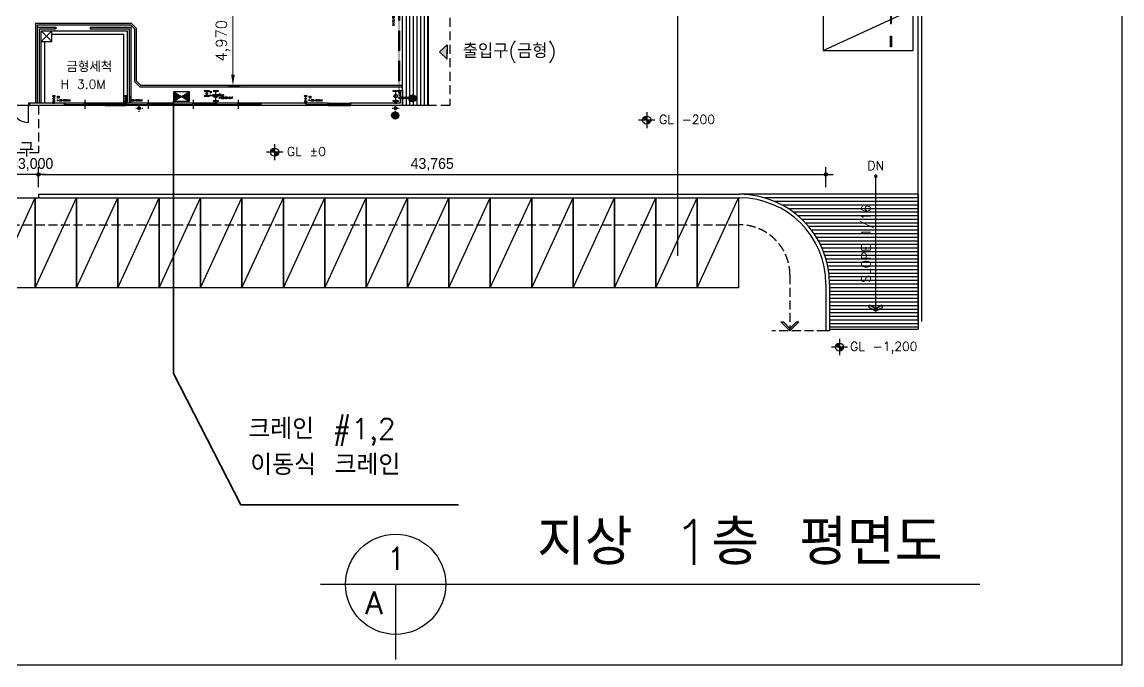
# Model space of a CAD drawing. Header units: millimetres. Extents: x 10462777 to 22643323, y 453826 to 1389191.
# Drawn here: x 11315366 to 11376498, y 540647 to 576419 of the extents above; entities that cross this region are included whole.
import ezdxf
from ezdxf.enums import TextEntityAlignment as Align

# ---------------------------------------------------------------- set-up
doc = ezdxf.new("R2010")
doc.units = ezdxf.units.MM
doc.header["$LTSCALE"] = 200
doc.header["$MEASUREMENT"] = 0
doc.header["$PDMODE"] = 35
doc.header["$PDSIZE"] = -5
for name, pattern in [('DASH', [0.35, 0.25, -0.1]), ('HIDDEN', [3.75, 2.5, -1.25]), ('HIDDEN2', [0.1875, 0.125, -0.0625]), ('PHANTOM', [2.5, 1.25, -0.25, 0.25, -0.25, 0.25, -0.25])]:
    doc.linetypes.add(name, pattern=pattern)
doc.layers.get('0').update_dxf_attribs({"linetype": 'CONTINUOUS'})
doc.layers.get('DEFPOINTS').update_dxf_attribs({"linetype": 'CONTINUOUS'})
for name, color, linetype in [('253', 253, 'CONTINUOUS'), ('CEN', 1, 'CONTINUOUS'), ('COL', 2, 'CONTINUOUS'), ('DIM', 4, 'CONTINUOUS'), ('door', 4, 'CONTINUOUS'), ('E1', 4, 'CONTINUOUS'), ('EL', 9, 'CONTINUOUS'), ('ELE6', 7, 'CONTINUOUS'), ('ext', 4, 'CONTINUOUS'), ('HAT', 5, 'CONTINUOUS'), ('HATCH', 8, 'CONTINUOUS'), ('lead', 7, 'CONTINUOUS'), ('LIFT', 6, 'HIDDEN2'), ('panel', 4, 'CONTINUOUS'), ('park', 8, 'CONTINUOUS'), ('PIPE', 4, 'CONTINUOUS'), ('RXSYMBOL', 7, 'CONTINUOUS'), ('SAD', 8, 'CONTINUOUS'), ('st', 8, 'CONTINUOUS'), ('tab6', 5, 'HIDDEN'), ('TAG', 4, 'CONTINUOUS'), ('TEXT', 7, 'CONTINUOUS'), ('up', 7, 'HIDDEN'), ('win', 6, 'CONTINUOUS'), ('대지경계', 2, 'CONTINUOUS'), ('도면층6', 6, 'CONTINUOUS')]:
    doc.layers.add(name, color=color, linetype=linetype)
doc.layers.add('AM_5', color=3, linetype='CONTINUOUS', lineweight=15)
doc.layers.add('AM_8', color=1, linetype='CONTINUOUS', lineweight=15)
doc.layers.add('No_Print', color=153, linetype='CONTINUOUS', plot=False)
doc.styles.add('a1', font='txt.shx ', dxfattribs={"height": 300, "bigfont": ' whgtxt.shx'})
doc.styles.add('HY-WUL-M', font='txt.shx ', dxfattribs={"bigfont": ' whgtxt.shx'})
doc.styles.add('HYwulM', font='txt.shx ', dxfattribs={"bigfont": ' whgtxt.shx'})
doc.styles.add('HY울릉도L', font='txt.shx ', dxfattribs={"bigfont": ' whgtxt.shx'})
doc.styles.add('HY울릉도M', font='')
doc.styles.add('굴림', font='txt.shx ', dxfattribs={"bigfont": ' whgtxt.shx'})
doc.styles.get('HY울릉도M').set_extended_font_data('HY울릉도M')
doc.dimstyles.new('200$0', dxfattribs={"dimscale": 200, "dimtxt": 7, "dimasz": 1, "dimexe": 2, "dimexo": 2, "dimgap": 1, "dimtad": 1, "dimdec": 0, "dimdsep": 46, "dimlunit": 6, "dimtxsty": '굴림', "dimblk": 'DIMDOT', "dimcen": 1, "dimclrd": 4, "dimclre": 4, "dimclrt": 4, "dimadec": 0, "dimazin": 0, "dimtfac": 1, "dimtdec": 0, "dimtmove": 2, "dimatfit": 3, "dimldrblk": 'DIMDOT', "dimfxl": 1, "dimtolj": 1, "dimtzin": 0, "dimlwd": -1, "dimarcsym": 0})

# ---------------------------------------------------------------- blocks, each defined once
blk = doc.blocks.new('DIMDOT')
at = {"color": 4}
blk.add_line((-2, 0), (2, 0), dxfattribs=at)
at = {"color": 7}
for radius in [0.5, 0.25]:
    blk.add_circle((0, 0), radius, dxfattribs=at)
blk = doc.blocks.new('*D320')
at = {"layer": 'AM_5', "color": 4, "linetype": 'ByBlock', "lineweight": -2, "transparency": 16777216}
for p, q in [((11326839, 577859), (11327488, 577859)), ((11326839, 572889), (11327488, 572889))]:
    blk.add_line(p, q, dxfattribs=at)
at = {"layer": 'AM_5', "color": 4, "linetype": 'ByBlock', "transparency": 16777216}
blk.add_line((11327088, 577259), (11327088, 573489), dxfattribs=at)
at = {"layer": 'AM_5', "color": 4, "transparency": 16777216}
for points in [[(11326988, 577259), (11327188, 577259), (11327088, 577859)], [(11326988, 573489), (11327188, 573489), (11327088, 572889)]]:
    blk.add_solid(points, dxfattribs=at)
at = {"layer": 'DEFPOINTS', "color": 0, "transparency": 16777216}
for p in [(11326439, 577859), (11326439, 572889), (11327088, 572889)]:
    blk.add_point(p, dxfattribs=at)
at = {"layer": 'AM_5', "color": 4, "transparency": 16777216, "insert": (11326538, 575374), "char_height": 600, "attachment_point": 5, "rotation": 90, "style": '굴림', "bg_fill": 3, "box_fill_scale": 1.25, "bg_fill_color": 256, "bg_fill_true_color": 13158600, "bg_fill_transparency": 0}
blk.add_mtext('\\A1;4,970', dxfattribs=at)

msp = doc.modelspace()

# ---------------------------------------------------------------- hatches: boundary and pattern name
at = {"layer": 'AM_8', "ltscale": 10}
for points in [[(11324226.7011, 572272.16562), (11324226.7011, 572272.16562), (11324226.7011, 572272.16562), (11323784.21297, 572537.23882), (11323784.21297, 572007.09243)], [(11324669.18924, 572007.09243), (11324669.18924, 572537.23882), (11324226.7011, 572272.16562), (11324470.04952, 572126.38738)]]:
    msp.add_hatch(color=0, dxfattribs=at).paths.add_polyline_path(points)
at = {"layer": 'E1'}
for points in [[(11338562.29784, 574755.88782), (11338994.36094, 574355.9722), (11338994.36094, 574867.86415), (11338994.36094, 575155.80345)], [(11338562.29784, 574755.88782), (11338994.36094, 575155.80345), (11338994.36094, 574643.9115), (11338994.36094, 574355.9722)]]:
    msp.add_hatch(color=256, dxfattribs=at).paths.add_polyline_path(points)
at = {"layer": 'lead', "linetype": 'Continuous', "ltscale": 10}
msp.add_hatch(color=4, dxfattribs=at).paths.add_polyline_path([(11357546.32538, 559733.38492), (11357687.74673, 559733.38492), (11358046.32538, 559374.80627), (11358404.90402, 559733.38492), (11358546.32538, 559733.38492), (11358046.32538, 559233.38492)])
at = {"layer": 'RXSYMBOL', "ltscale": 10}
h = msp.add_hatch(color=253, dxfattribs=at)
edge = h.paths.add_edge_path()
edge.add_arc((11337058.82522, 572170.88492), 200, 180, 540, ccw=False)
h = msp.add_hatch(color=253, dxfattribs=at)
edge = h.paths.add_edge_path()
edge.add_arc((11336108.82522, 571220.88492), 200, 90, 450)
at = {"layer": 'st'}
msp.add_hatch(color=8, dxfattribs=at).paths.add_polyline_path([(11362409.3253, 560559.41368), (11362809.3253, 560333.38492), (11363209.3253, 560559.41368), (11363151.92982, 560660.98567), (11362809.3253, 560467.38948), (11362466.72078, 560660.98567)])

# ---------------------------------------------------------------- linework, layer by layer
at = {"ltscale": 10}
for p, q in [((11316131.32522, 571902.40821), (11316131.32522, 576359.4262)), ((11316131.32522, 576359.4262), (11321431.32522, 576359.4262)), ((11316231.32522, 576133.38492), (11316231.32522, 576259.4262)), ((11316231.32522, 576259.4262), (11321389.90387, 576259.4262)), ((11316231.32522, 576133.38492), (11317252.54544, 576133.38492)), ((11316231.32522, 571898.38492), (11316231.32522, 576133.38492)), ((11316331.32522, 576033.38492), (11317252.54544, 576033.38492)), ((11316331.32522, 571898.38492), (11316331.32522, 576033.38492)), ((11316431.32522, 575933.38492), (11321231.32522, 575933.38492)), ((11316431.32522, 571898.38492), (11316431.32522, 575933.38492)), ((11317031.32522, 575933.38492), (11316431.32522, 575333.38492)), ((11316431.32522, 575933.38492), (11317031.32522, 575333.38492)), ((11317031.32522, 575333.38492), (11317031.32522, 575933.38492)), ((11319152.54544, 576133.38492), (11321431.32522, 576133.38492)), ((11319152.54544, 576033.38492), (11321331.32522, 576033.38492)), ((11321231.32522, 571898.38492), (11321231.32522, 575933.38492)), ((11321331.32522, 571898.38492), (11321331.32522, 576033.38492)), ((11321389.90387, 576259.4262), (11321631.32522, 576018.00485)), ((11321431.32522, 576359.4262), (11321731.32522, 576059.4262)), ((11321431.32522, 571898.38492), (11321431.32522, 576133.38492)), ((11321631.32522, 573089.38492), (11321631.32522, 576018.00485)), ((11321731.32522, 573130.80627), (11321731.32522, 576059.4262)), ((11316431.32522, 575333.38492), (11317031.32522, 575333.38492)), ((11316631.32522, 571898.38492), (11316631.32522, 575333.38492)), ((11317031.32522, 575733.38492), (11321031.32522, 575733.38492)), ((11321031.32522, 571898.38492), (11321031.32522, 575733.38492)), ((11321631.32522, 573089.38492), (11321931.32522, 572789.38492)), ((11321731.32522, 573130.80627), (11321972.74658, 572889.38492)), ((11336505.37463, 572889.38492), (11321972.74658, 572889.38492)), ((11336505.37463, 572789.38492), (11321931.32522, 572789.38492)), ((11323784.21297, 572537.23882), (11324226.7011, 572272.16562)), ((11324669.18924, 572537.23882), (11323784.21297, 572537.23882)), ((11323784.21297, 572537.23882), (11323784.21297, 572007.09243)), ((11323784.21297, 572007.09243), (11324226.7011, 572272.16562)), ((11324226.7011, 572272.16562), (11324669.18924, 572537.23882)), ((11324226.7011, 572272.16562), (11324669.18924, 572007.09243)), ((11324669.18924, 572007.09243), (11324669.18924, 572537.23882)), ((11323784.21297, 572007.09243), (11324669.18924, 572007.09243))]:
    msp.add_line(p, q, dxfattribs=at)
at = {"color": 30, "lineweight": 35, "ltscale": 10}
for p, q in [((11323784.21297, 572007.09243), (11323784.21297, 556868.12328)), ((11323784.21297, 556868.12328), (11327529.22069, 549549.55945)), ((11327529.22069, 549549.55945), (11339631.14282, 549549.55945))]:
    msp.add_line(p, q, dxfattribs=at)
at = {"layer": '253'}
for p, q in [((11313791.9773, 561631.90697), (11316091.9773, 566631.90697)), ((11316091.9773, 561631.90697), (11318391.9773, 566631.90697)), ((11318391.9773, 561631.90697), (11320691.9773, 566631.90697)), ((11320691.9773, 561631.90697), (11322991.9773, 566631.90697)), ((11322991.9773, 561631.90697), (11325291.9773, 566631.90697)), ((11325291.9773, 561631.90697), (11327591.9773, 566631.90697)), ((11327591.9773, 561631.90697), (11329891.9773, 566631.90697)), ((11329891.9773, 561631.90697), (11332191.9773, 566631.90697)), ((11332191.9773, 561631.90697), (11334491.9773, 566631.90697)), ((11334491.9773, 561631.90697), (11336791.9773, 566631.90697)), ((11336791.9773, 561631.90697), (11339091.9773, 566631.90697)), ((11339091.9773, 561631.90697), (11341391.9773, 566631.90697)), ((11341391.9773, 561631.90697), (11343691.9773, 566631.90697)), ((11343691.9773, 561631.90697), (11345991.9773, 566631.90697)), ((11345991.9773, 561631.90697), (11348291.9773, 566631.90697)), ((11348291.9773, 561631.90697), (11350591.9773, 566631.90697)), ((11350591.9773, 561631.90697), (11352891.9773, 566631.90697)), ((11352891.9773, 561631.90697), (11355191.9773, 566631.90697))]:
    msp.add_line(p, q, dxfattribs=at)
at = {"layer": 'CEN'}
msp.add_line((11351796.32522, 576798.38493), (11351796.32522, 563405.42525), dxfattribs=at)
at = {"layer": 'COL'}
for points in [[(11317128.07522, 572032.38492, -0.4142135624), (11317112.07522, 572016.38492), (11317056.32522, 572016.38492), (11317056.32522, 572007.38492), (11317206.32522, 572007.38492), (11317206.32522, 572016.38492), (11317150.57522, 572016.38492, -0.4142135624), (11317134.57522, 572032.38492), (11317134.57522, 572282.38492, -0.4142135624), (11317150.57522, 572298.38492), (11317206.32522, 572298.38492), (11317206.32522, 572307.38492), (11317056.32522, 572307.38492), (11317056.32522, 572298.38492), (11317112.07522, 572298.38492, -0.4142135624), (11317128.07522, 572282.38492)], [(11321128.07522, 572032.38492, -0.4142135624), (11321112.07522, 572016.38492), (11321056.32522, 572016.38492), (11321056.32522, 572007.38492), (11321206.32522, 572007.38492), (11321206.32522, 572016.38492), (11321150.57522, 572016.38492, -0.4142135624), (11321134.57522, 572032.38492), (11321134.57522, 572282.38492, -0.4142135624), (11321150.57522, 572298.38492), (11321206.32522, 572298.38492), (11321206.32522, 572307.38492), (11321056.32522, 572307.38492), (11321056.32522, 572298.38492), (11321112.07522, 572298.38492, -0.4142135624), (11321128.07522, 572282.38492)], [(11325626.32522, 572320.38492, -0.4142135624), (11325610.32522, 572304.38492), (11325481.32522, 572304.38492), (11325481.32522, 572289.38492), (11325781.32522, 572289.38492), (11325781.32522, 572304.38492), (11325652.32522, 572304.38492, -0.4142135624), (11325636.32522, 572320.38492), (11325636.32522, 572558.38492, -0.4142135624), (11325652.32522, 572574.38492), (11325781.32522, 572574.38492), (11325781.32522, 572589.38492), (11325481.32522, 572589.38492), (11325481.32522, 572574.38492), (11325610.32522, 572574.38492, -0.4142135624), (11325626.32522, 572558.38492)], [(11326125.32522, 572040.38492, -0.4142135624), (11326109.32522, 572024.38492), (11325981.32522, 572024.38492), (11325981.32522, 572007.38492), (11326281.32522, 572007.38492), (11326281.32522, 572024.38492), (11326153.32522, 572024.38492, -0.4142135624), (11326137.32522, 572040.38492), (11326137.32522, 572556.38492, -0.4142135624), (11326153.32522, 572572.38492), (11326281.32522, 572572.38492), (11326281.32522, 572589.38492), (11325981.32522, 572589.38492), (11325981.32522, 572572.38492), (11326109.32522, 572572.38492, -0.4142135624), (11326125.32522, 572556.38492)], [(11331128.07522, 572032.38492, -0.4142135624), (11331112.07522, 572016.38492), (11331056.32522, 572016.38492), (11331056.32522, 572007.38492), (11331206.32522, 572007.38492), (11331206.32522, 572016.38492), (11331150.57522, 572016.38492, -0.4142135624), (11331134.57522, 572032.38492), (11331134.57522, 572282.38492, -0.4142135624), (11331150.57522, 572298.38492), (11331206.32522, 572298.38492), (11331206.32522, 572307.38492), (11331056.32522, 572307.38492), (11331056.32522, 572298.38492), (11331112.07522, 572298.38492, -0.4142135624), (11331128.07522, 572282.38492)], [(11336125.32522, 572040.38492, -0.4142135624), (11336109.32522, 572024.38492), (11335981.32522, 572024.38492), (11335981.32522, 572007.38492), (11336281.32522, 572007.38492), (11336281.32522, 572024.38492), (11336153.32522, 572024.38492, -0.4142135624), (11336137.32522, 572040.38492), (11336137.32522, 572556.38492, -0.4142135624), (11336153.32522, 572572.38492), (11336281.32522, 572572.38492), (11336281.32522, 572589.38492), (11335981.32522, 572589.38492), (11335981.32522, 572572.38492), (11336109.32522, 572572.38492, -0.4142135624), (11336125.32522, 572556.38492)]]:
    msp.add_lwpolyline(points, format="xyb", close=True, dxfattribs=at)
at = {"layer": 'DIM', "color": 7}
for p, q in [((11316281.32522, 567933.38492), (11313281.32522, 567933.38492)), ((11316281.32522, 567233.38492), (11316281.32522, 568333.38492)), ((11316281.32522, 567233.38492), (11316281.32522, 568333.38492)), ((11316481.32522, 567933.38492), (11316681.32522, 567933.38492)), ((11316481.32522, 567933.38492), (11359846.32538, 567933.38492)), ((11360046.32538, 567233.38492), (11360046.32538, 568333.38492))]:
    msp.add_line(p, q, dxfattribs=at)
at = {"layer": 'door', "linetype": 'Continuous'}
for p, q in [((11317202.54544, 576033.38492), (11317202.54544, 576133.38492)), ((11317252.54544, 576033.38492), (11317202.54544, 576033.38492)), ((11317252.54544, 576133.38492), (11317252.54544, 576033.38492)), ((11319152.54544, 576133.38492), (11319152.54544, 576033.38492)), ((11319152.54544, 576033.38492), (11319202.54544, 576033.38492)), ((11319202.54544, 576033.38492), (11319202.54544, 576133.38492)), ((11315731.32522, 571895.88492), (11315731.32522, 571770.88492)), ((11315781.32522, 571895.88492), (11315731.32522, 571895.88492)), ((11315731.32522, 571770.88492), (11315781.32522, 571770.88492)), ((11315781.32522, 571770.88492), (11315781.32522, 571895.88492))]:
    msp.add_line(p, q, dxfattribs=at)
at = {"layer": 'door'}
for p, q in [((11315731.32522, 571770.88492), (11315701.32522, 571770.88492)), ((11315701.32522, 571770.88492), (11315701.32522, 570820.88492)), ((11315731.32522, 570820.88492), (11315731.32522, 571770.88492)), ((11315701.32522, 570820.88492), (11315731.32522, 570820.88492))]:
    msp.add_line(p, q, dxfattribs=at)
msp.add_arc((11315731.32522, 571770.88492), 950, 180, 270, dxfattribs=at)
at = {"layer": 'E1'}
for p, q in [((11338562.29784, 574755.88782), (11338994.36094, 575155.80345)), ((11338562.29784, 574755.88782), (11338994.36094, 575155.80345)), ((11338562.29784, 574755.88782), (11338994.36094, 574355.9722)), ((11338562.29784, 574755.88782), (11338994.36094, 574355.9722)), ((11338994.36094, 575155.80345), (11338994.36094, 574643.9115)), ((11338994.36094, 575155.80345), (11338994.36094, 574643.9115)), ((11338994.36094, 574355.9722), (11338994.36094, 574867.86415)), ((11338994.36094, 574355.9722), (11338994.36094, 574867.86415))]:
    msp.add_line(p, q, dxfattribs=at)
at = {"layer": 'EL'}
for p, q in [((11336508.82522, 572598.38492), (11336508.82522, 577098.38492)), ((11365170.32523, 566833.38492), (11355247.32538, 566833.38492)), ((11365170.32523, 566833.38492), (11365170.32523, 559333.38492)), ((11360247.32538, 561833.38492), (11360247.32538, 559333.38492)), ((11360247.32538, 559333.38492), (11365170.32523, 559333.38492))]:
    msp.add_line(p, q, dxfattribs=at)
msp.add_arc((11355247.32538, 561833.38492), 5000, 0, 90, dxfattribs=at)
at = {"layer": 'ELE6'}
msp.add_line((11315731.32522, 571770.88492), (11313831.32522, 571770.88492), dxfattribs=at)
at = {"layer": 'ELE6', "ltscale": 10}
for p, q in [((11316281.32522, 566833.38492), (11355247.32538, 566833.38492)), ((11316281.32522, 566833.38492), (11316281.32522, 566633.38492)), ((11316281.32522, 566633.38492), (11355246.32538, 566633.38492)), ((11360046.32538, 561833.38307), (11360046.32538, 559233.38492)), ((11360246.32538, 561833.38492), (11360246.32538, 559233.38492)), ((11360246.32538, 559233.38492), (11360046.32538, 559233.38492))]:
    msp.add_line(p, q, dxfattribs=at)
for radius in [5000, 4800]:
    msp.add_arc((11355246.32538, 561833.38492), radius, 0, 90, dxfattribs=at)
at = {"layer": 'ext', "color": 4}
for p, q in [((11365170.32523, 559748.38492), (11365170.32523, 610048.38493)), ((11365370.32523, 559748.38492), (11365370.32523, 610048.38493))]:
    msp.add_line(p, q, dxfattribs=at)
at = {"layer": 'HAT', "linetype": 'Continuous'}
for p, q in [((11336708.82522, 577398.38493), (11336708.82522, 571770.88492)), ((11336908.82522, 577398.38493), (11336908.82522, 571770.88492)), ((11337108.82522, 577398.38493), (11337108.82522, 571770.88492)), ((11337308.82522, 577398.38493), (11337308.82522, 571770.88492)), ((11337508.82522, 577398.38493), (11337508.82522, 571770.88492)), ((11337708.82522, 577398.38493), (11337708.82522, 571770.88492)), ((11337908.82522, 577398.38493), (11337908.82522, 571770.88492)), ((11365170.32523, 566633.38492), (11356647.32538, 566633.38492)), ((11365170.32523, 566433.38492), (11357206.91717, 566433.38492)), ((11365170.32523, 566233.38492), (11357622.19379, 566233.38492)), ((11365170.32523, 566033.38492), (11357960.25737, 566033.38492)), ((11365170.32523, 565833.38492), (11358247.32538, 565833.38492)), ((11365170.32523, 565633.38492), (11358496.94074, 565633.38492)), ((11365170.32523, 565433.38492), (11358717.19569, 565433.38492)), ((11365170.32523, 565233.38492), (11358913.38593, 565233.38492)), ((11365170.32523, 565033.38492), (11359089.19992, 565033.38492)), ((11365170.32523, 564833.38492), (11359247.32538, 564833.38492)), ((11365170.32523, 564633.38492), (11359389.78841, 564633.38492)), ((11365170.32523, 564433.38492), (11359518.15668, 564433.38492)), ((11365170.32523, 564233.38492), (11359633.66782, 564233.38492)), ((11365170.32523, 564033.38492), (11359737.31424, 564033.38492)), ((11365170.32523, 563833.38492), (11359829.90107, 563833.38492)), ((11365170.32523, 563633.38492), (11359912.08689, 563633.38492)), ((11365170.32523, 563433.38492), (11359984.41309, 563433.38492)), ((11365170.32523, 563233.38492), (11360047.32538, 563233.38492)), ((11365170.32523, 563033.38492), (11360101.18982, 563033.38492)), ((11365170.32523, 562833.38492), (11360146.30486, 562833.38492)), ((11365170.32523, 562633.38492), (11360182.91045, 562633.38492)), ((11365170.32523, 562433.38492), (11360211.19483, 562433.38492)), ((11365170.32523, 562233.38492), (11360231.29969, 562233.38492)), ((11365170.32523, 562033.38492), (11360243.32377, 562033.38492)), ((11365170.32523, 561833.38492), (11360247.32538, 561833.38492)), ((11365170.32523, 561633.38492), (11360247.32538, 561633.38492)), ((11365170.32523, 561433.38492), (11360247.32538, 561433.38492)), ((11365170.32523, 561233.38492), (11360247.32538, 561233.38492)), ((11365170.32523, 561033.38492), (11360247.32538, 561033.38492)), ((11365170.32523, 560833.38492), (11360247.32538, 560833.38492)), ((11365170.32523, 560633.38492), (11360247.32538, 560633.38492)), ((11365170.32523, 560433.38492), (11360247.32538, 560433.38492)), ((11365170.32523, 560233.38492), (11360247.32538, 560233.38492)), ((11365170.32523, 560033.38492), (11360247.32538, 560033.38492)), ((11365170.32523, 559833.38492), (11360247.32538, 559833.38492)), ((11365170.32523, 559633.38492), (11360247.32538, 559633.38492)), ((11365170.32523, 559433.38492), (11360247.32538, 559433.38492))]:
    msp.add_line(p, q, dxfattribs=at)
at = {"layer": 'HATCH'}
for p, q in [((11321686.32523, 571620.88492), (11321726.32523, 571620.88492)), ((11321766.32523, 571620.88492), (11321996.32522, 571620.88492)), ((11321881.32522, 571775.88492), (11321881.32522, 571815.88492)), ((11321881.32522, 571505.88492), (11321881.32522, 571735.88492)), ((11322036.32522, 571620.88492), (11322076.32522, 571620.88492)), ((11335936.32523, 571620.88492), (11335976.32523, 571620.88492)), ((11336016.32523, 571620.88492), (11336246.32522, 571620.88492)), ((11336131.32522, 571775.88492), (11336131.32522, 571815.88492)), ((11336131.32522, 571505.88492), (11336131.32522, 571735.88492)), ((11336286.32522, 571620.88492), (11336326.32522, 571620.88492)), ((11321881.32522, 571425.88492), (11321881.32522, 571465.88492)), ((11336131.32522, 571425.88492), (11336131.32522, 571465.88492))]:
    msp.add_line(p, q, dxfattribs=at)
for centre in [(11321881.32522, 571620.88492), (11336131.32522, 571620.88492)]:
    msp.add_ellipse(centre, major_axis=(53.03301, 53.03301), ratio=1, start_param=0.7853981634, end_param=7.0685834706, dxfattribs=at)
at = {"layer": 'lead', "color": 4, "linetype": 'DASH', "ltscale": 10}
for p, q in [((11232131.32522, 565133.38492), (11355246.32538, 565133.38492)), ((11358046.32538, 562333.38492), (11358046.32538, 559233.38492)), ((11360046.32538, 559233.38492), (11357046.32538, 559233.38492))]:
    msp.add_line(p, q, dxfattribs=at)
at = {"layer": 'lead', "color": 4, "linetype": 'Continuous', "ltscale": 10}
for p, q in [((11357546.32538, 559733.38492), (11357687.74673, 559733.38492)), ((11358046.32538, 559233.38492), (11357546.32538, 559733.38492)), ((11357687.74673, 559733.38492), (11358046.32538, 559374.80627)), ((11358046.32538, 559374.80627), (11358404.90402, 559733.38492)), ((11358546.32538, 559733.38492), (11358046.32538, 559233.38492)), ((11358404.90402, 559733.38492), (11358546.32538, 559733.38492))]:
    msp.add_line(p, q, dxfattribs=at)
at = {"layer": 'lead', "color": 4, "linetype": 'DASH', "ltscale": 10}
msp.add_arc((11355246.32538, 562333.38492), 2800, 0, 90, dxfattribs=at)
at = {"layer": 'LIFT', "ltscale": 0.5}
for p, q in [((11336308.82522, 572598.38492), (11336308.82522, 577048.38492)), ((11336358.82522, 572598.38492), (11336358.82522, 577048.38492))]:
    msp.add_line(p, q, dxfattribs=at)
at = {"layer": 'No_Print'}
for centre, radius in [((11317131.32522, 572157.38492), 50), ((11321131.32522, 572157.38492), 50), ((11325631.32522, 572439.38492), 50), ((11326131.32522, 572298.38492), 100), ((11331131.32522, 572157.38492), 50), ((11336131.32522, 572298.38492), 100)]:
    msp.add_circle(centre, radius, dxfattribs=at)
at = {"layer": 'panel'}
for p, q in [((11317202.54544, 576033.38492), (11317202.54544, 576133.38492)), ((11319202.54544, 576033.38492), (11319202.54544, 576133.38492)), ((11336383.82522, 572598.38492), (11336383.82522, 571895.88492)), ((11336383.82522, 572598.38492), (11336508.82522, 572598.38492)), ((11336508.82522, 572598.38492), (11336508.82522, 571770.88492)), ((11331131.32522, 571895.88492), (11315781.32522, 571895.88492)), ((11315781.32522, 571895.88492), (11315781.32522, 571770.88492)), ((11331131.32522, 571770.88492), (11315781.32522, 571770.88492)), ((11331131.32522, 571895.88492), (11331131.32522, 571770.88492)), ((11336383.82522, 571895.88492), (11333631.32522, 571895.88492)), ((11333631.32522, 571895.88492), (11333631.32522, 571770.88492)), ((11336508.82522, 571770.88492), (11333631.32522, 571770.88492))]:
    msp.add_line(p, q, dxfattribs=at)
at = {"layer": 'park'}
for p, q in [((11359896.32522, 577133.38499), (11359896.32522, 574833.38492)), ((11359896.32522, 574833.38492), (11364896.32537, 577133.38499)), ((11364896.32537, 574833.38492), (11364896.32537, 577133.38499)), ((11359896.32522, 574833.38492), (11364896.32537, 574833.38492)), ((11313791.9773, 566631.90697), (11316091.9773, 566631.90697)), ((11316091.9773, 566631.90697), (11316091.9773, 561631.90697)), ((11316091.9773, 561631.90697), (11316091.9773, 566631.90697)), ((11316091.9773, 566631.90697), (11318391.9773, 566631.90697)), ((11318391.9773, 566631.90697), (11318391.9773, 561631.90697)), ((11318391.9773, 561631.90697), (11318391.9773, 566631.90697)), ((11318391.9773, 566631.90697), (11320691.9773, 566631.90697)), ((11320691.9773, 566631.90697), (11320691.9773, 561631.90697)), ((11320691.9773, 561631.90697), (11320691.9773, 566631.90697)), ((11320691.9773, 566631.90697), (11322991.9773, 566631.90697)), ((11322991.9773, 566631.90697), (11322991.9773, 561631.90697)), ((11322991.9773, 561631.90697), (11322991.9773, 566631.90697)), ((11322991.9773, 566631.90697), (11325291.9773, 566631.90697)), ((11325291.9773, 566631.90697), (11325291.9773, 561631.90697)), ((11325291.9773, 561631.90697), (11325291.9773, 566631.90697)), ((11325291.9773, 566631.90697), (11327591.9773, 566631.90697)), ((11327591.9773, 566631.90697), (11327591.9773, 561631.90697)), ((11327591.9773, 561631.90697), (11327591.9773, 566631.90697)), ((11327591.9773, 566631.90697), (11329891.9773, 566631.90697)), ((11329891.9773, 566631.90697), (11329891.9773, 561631.90697)), ((11329891.9773, 561631.90697), (11329891.9773, 566631.90697)), ((11329891.9773, 566631.90697), (11332191.9773, 566631.90697)), ((11332191.9773, 566631.90697), (11332191.9773, 561631.90697)), ((11332191.9773, 561631.90697), (11332191.9773, 566631.90697)), ((11332191.9773, 566631.90697), (11334491.9773, 566631.90697)), ((11334491.9773, 566631.90697), (11334491.9773, 561631.90697)), ((11334491.9773, 561631.90697), (11334491.9773, 566631.90697)), ((11334491.9773, 566631.90697), (11336791.9773, 566631.90697)), ((11336791.9773, 566631.90697), (11336791.9773, 561631.90697)), ((11336791.9773, 561631.90697), (11336791.9773, 566631.90697)), ((11336791.9773, 566631.90697), (11339091.9773, 566631.90697)), ((11339091.9773, 566631.90697), (11339091.9773, 561631.90697)), ((11339091.9773, 561631.90697), (11339091.9773, 566631.90697)), ((11339091.9773, 566631.90697), (11341391.9773, 566631.90697)), ((11341391.9773, 566631.90697), (11341391.9773, 561631.90697)), ((11341391.9773, 561631.90697), (11341391.9773, 566631.90697)), ((11341391.9773, 566631.90697), (11343691.9773, 566631.90697)), ((11343691.9773, 566631.90697), (11343691.9773, 561631.90697)), ((11343691.9773, 561631.90697), (11343691.9773, 566631.90697)), ((11343691.9773, 566631.90697), (11345991.9773, 566631.90697)), ((11345991.9773, 566631.90697), (11345991.9773, 561631.90697)), ((11345991.9773, 561631.90697), (11345991.9773, 566631.90697)), ((11345991.9773, 566631.90697), (11348291.9773, 566631.90697)), ((11348291.9773, 566631.90697), (11348291.9773, 561631.90697)), ((11348291.9773, 561631.90697), (11348291.9773, 566631.90697)), ((11348291.9773, 566631.90697), (11350591.9773, 566631.90697)), ((11350591.9773, 566631.90697), (11350591.9773, 561631.90697)), ((11350591.9773, 561631.90697), (11350591.9773, 566631.90697)), ((11350591.9773, 566631.90697), (11352891.9773, 566631.90697)), ((11352891.9773, 566631.90697), (11352891.9773, 561631.90697)), ((11352891.9773, 561631.90697), (11352891.9773, 566631.90697)), ((11352891.9773, 566631.90697), (11355191.9773, 566631.90697)), ((11355191.9773, 566631.90697), (11355191.9773, 561631.90697)), ((11316091.9773, 561631.90697), (11313791.9773, 561631.90697)), ((11318391.9773, 561631.90697), (11316091.9773, 561631.90697)), ((11320691.9773, 561631.90697), (11318391.9773, 561631.90697)), ((11322991.9773, 561631.90697), (11320691.9773, 561631.90697)), ((11325291.9773, 561631.90697), (11322991.9773, 561631.90697)), ((11327591.9773, 561631.90697), (11325291.9773, 561631.90697)), ((11329891.9773, 561631.90697), (11327591.9773, 561631.90697)), ((11332191.9773, 561631.90697), (11329891.9773, 561631.90697)), ((11334491.9773, 561631.90697), (11332191.9773, 561631.90697)), ((11336791.9773, 561631.90697), (11334491.9773, 561631.90697)), ((11339091.9773, 561631.90697), (11336791.9773, 561631.90697)), ((11341391.9773, 561631.90697), (11339091.9773, 561631.90697)), ((11343691.9773, 561631.90697), (11341391.9773, 561631.90697)), ((11345991.9773, 561631.90697), (11343691.9773, 561631.90697)), ((11348291.9773, 561631.90697), (11345991.9773, 561631.90697)), ((11350591.9773, 561631.90697), (11348291.9773, 561631.90697)), ((11352891.9773, 561631.90697), (11350591.9773, 561631.90697)), ((11355191.9773, 561631.90697), (11352891.9773, 561631.90697))]:
    msp.add_line(p, q, dxfattribs=at)
for points in [[(11363696.32537, 576333.38499), (11363696.32537, 576933.38499), (11363625.32537, 576933.38499), (11363625.32537, 576333.38499)], [(11363696.32537, 575633.38492), (11363696.32537, 575033.38492), (11363625.32537, 575033.38492), (11363625.32537, 575633.38492)]]:
    msp.add_lwpolyline(points, close=True, dxfattribs=at)
at = {"layer": 'PIPE'}
for p, q in [((11336286.12522, 572500.68492), (11336381.52522, 572596.08492)), ((11336381.52522, 572500.68492), (11336286.12522, 572596.08492)), ((11317083.62522, 571898.18492), (11317179.02522, 571993.58492)), ((11317179.02522, 571898.18492), (11317083.62522, 571993.58492)), ((11321083.62522, 571898.18492), (11321179.02522, 571993.58492)), ((11321179.02522, 571898.18492), (11321083.62522, 571993.58492)), ((11326083.62522, 571898.18492), (11326179.02522, 571993.58492)), ((11326179.02522, 571898.18492), (11326083.62522, 571993.58492)), ((11331083.62522, 571898.18492), (11331179.02522, 571993.58492)), ((11331179.02522, 571898.18492), (11331083.62522, 571993.58492)), ((11336083.62522, 571898.18492), (11336179.02522, 571993.58492)), ((11336179.02522, 571898.18492), (11336083.62522, 571993.58492))]:
    msp.add_line(p, q, dxfattribs=at)
for points in [[(11336383.82522, 572498.38492), (11336383.82522, 572598.38492), (11336283.82522, 572598.38492), (11336283.82522, 572498.38492)], [(11336381.52522, 572500.68492), (11336381.52522, 572596.08492), (11336286.12522, 572596.08492), (11336286.12522, 572500.68492)], [(11317181.32522, 571895.88492), (11317181.32522, 571995.88492), (11317081.32522, 571995.88492), (11317081.32522, 571895.88492)], [(11317179.02522, 571898.18492), (11317179.02522, 571993.58492), (11317083.62522, 571993.58492), (11317083.62522, 571898.18492)], [(11321181.32522, 571895.88492), (11321181.32522, 571995.88492), (11321081.32522, 571995.88492), (11321081.32522, 571895.88492)], [(11321179.02522, 571898.18492), (11321179.02522, 571993.58492), (11321083.62522, 571993.58492), (11321083.62522, 571898.18492)], [(11326181.32522, 571895.88492), (11326181.32522, 571995.88492), (11326081.32522, 571995.88492), (11326081.32522, 571895.88492)], [(11326179.02522, 571898.18492), (11326179.02522, 571993.58492), (11326083.62522, 571993.58492), (11326083.62522, 571898.18492)], [(11331181.32522, 571895.88492), (11331181.32522, 571995.88492), (11331081.32522, 571995.88492), (11331081.32522, 571895.88492)], [(11331179.02522, 571898.18492), (11331179.02522, 571993.58492), (11331083.62522, 571993.58492), (11331083.62522, 571898.18492)], [(11336181.32522, 571895.88492), (11336181.32522, 571995.88492), (11336081.32522, 571995.88492), (11336081.32522, 571895.88492)], [(11336179.02522, 571898.18492), (11336179.02522, 571993.58492), (11336083.62522, 571993.58492), (11336083.62522, 571898.18492)]]:
    msp.add_lwpolyline(points, close=True, dxfattribs=at)
at = {"layer": 'RXSYMBOL'}
for p, q in [((11350083.64181, 571410.49647), (11350083.64181, 570510.49647)), ((11350533.64181, 570960.49647), (11349633.64181, 570960.49647)), ((11329855.10184, 569178.2231), (11328955.10184, 569178.2231)), ((11329405.10184, 569628.2231), (11329405.10184, 568728.2231)), ((11360796.32538, 558783.38492), (11360796.32538, 557883.38492)), ((11361246.32538, 558333.38492), (11360346.32538, 558333.38492))]:
    msp.add_line(p, q, dxfattribs=at)
at = {"layer": 'RXSYMBOL', "ltscale": 10}
for centre in [(11337058.82522, 572170.88492), (11336108.82522, 571220.88492)]:
    msp.add_circle(centre, 200, dxfattribs=at)
at = {"layer": 'RXSYMBOL'}
for centre in [(11350083.64181, 570960.49647), (11329405.10184, 569178.2231), (11360796.32538, 558333.38492)]:
    msp.add_circle(centre, 225, dxfattribs=at)
for points in [[(11350083.64181, 570960.49647), (11350083.64181, 571185.49647), (11349858.64181, 570960.49647), (11349924.54279, 571119.5955)], [(11350083.64181, 570960.49647), (11350083.64181, 570735.49647), (11350308.64181, 570960.49647), (11350242.74084, 570801.39745)], [(11329405.10184, 569178.2231), (11329405.10184, 569403.2231), (11329180.10184, 569178.2231), (11329246.00281, 569337.32213)], [(11329405.10184, 569178.2231), (11329405.10184, 568953.2231), (11329630.10184, 569178.2231), (11329564.20087, 569019.12408)], [(11360796.32538, 558333.38492), (11360796.32538, 558558.38492), (11360571.32538, 558333.38492), (11360637.22635, 558492.48394)], [(11360796.32538, 558333.38492), (11360796.32538, 558108.38492), (11361021.32538, 558333.38492), (11360955.4244, 558174.28589)]]:
    msp.add_solid(points, dxfattribs=at)
at = {"layer": 'SAD', "ltscale": 10}
for p, q in [((11336508.82522, 571770.88492), (11336508.82522, 577398.38493)), ((11337946.32522, 577398.38493), (11337946.32522, 571770.88492)), ((11337946.32522, 571770.88492), (11336508.82522, 571770.88492))]:
    msp.add_line(p, q, dxfattribs=at)
at = {"layer": 'st', "color": 8}
for p, q in [((11362809.3253, 560333.38492), (11362809.3253, 567833.38492)), ((11362466.72078, 560660.98567), (11362409.3253, 560559.41368)), ((11362809.3253, 560467.38948), (11362466.72078, 560660.98567)), ((11363151.92982, 560660.98567), (11362809.3253, 560467.38948)), ((11363209.3253, 560559.41368), (11363151.92982, 560660.98567)), ((11362409.3253, 560559.41368), (11362809.3253, 560333.38492)), ((11362809.3253, 560333.38492), (11363209.3253, 560559.41368))]:
    msp.add_line(p, q, dxfattribs=at)
for start, end in [(0, 180), (180, 0)]:
    msp.add_arc((11362809.3253, 567833.38492), 75, start, end, dxfattribs=at)
at = {"layer": 'tab6'}
msp.add_line((11325531.32522, 572298.38492), (11325731.32522, 572298.38492), dxfattribs=at)
at = {"layer": 'TAG'}
for p, q in [((11331951.28747, 545138.38205), (11368603.86229, 545138.38205)), ((11336128.73726, 545138.38205), (11336128.73726, 540960.93226))]:
    msp.add_line(p, q, dxfattribs=at)
msp.add_circle((11336128.73726, 545138.38205), 2784.96653, dxfattribs=at)
at = {"layer": 'up'}
for p, q in [((11339146.32522, 577398.38493), (11339146.32522, 571770.88492)), ((11316281.32522, 571770.88492), (11316281.32522, 569133.38492)), ((11339146.32522, 571770.88492), (11336508.82522, 571770.88492)), ((11316281.32522, 569133.38492), (11313281.32522, 569133.38492))]:
    msp.add_line(p, q, dxfattribs=at)
at = {"layer": 'win'}
for p, q in [((11319981.32522, 571895.88492), (11317731.32522, 571895.88492)), ((11319981.32522, 571770.88492), (11317731.32522, 571770.88492)), ((11317801.32522, 571827.88492), (11318836.32522, 571827.88492)), ((11317801.32522, 571816.88492), (11318836.32522, 571816.88492)), ((11317801.32522, 571808.88492), (11318836.32522, 571808.88492)), ((11317801.32522, 571797.88492), (11318836.32522, 571797.88492)), ((11318856.32522, 572079.16158), (11318856.32522, 571582.21214)), ((11318876.32522, 571863.88492), (11319911.32522, 571863.88492)), ((11318876.32522, 571852.88492), (11319911.32522, 571852.88492)), ((11318876.32522, 571844.88492), (11319911.32522, 571844.88492)), ((11318876.32522, 571833.88492), (11319951.32522, 571833.88492)), ((11319981.32522, 571895.88492), (11321131.32522, 571895.88492)), ((11319981.32522, 571833.38492), (11321131.32522, 571833.38492)), ((11319981.32522, 571821.38492), (11321131.32522, 571821.38492)), ((11319981.32522, 571770.88492), (11321131.32522, 571770.88492)), ((11323631.32522, 571895.88492), (11321131.32522, 571895.88492)), ((11323631.32522, 571770.88492), (11321131.32522, 571770.88492)), ((11321201.32522, 571827.88492), (11322361.32522, 571827.88492)), ((11321201.32522, 571816.88492), (11322361.32522, 571816.88492)), ((11321201.32522, 571808.88492), (11322361.32522, 571808.88492)), ((11321201.32522, 571797.88492), (11322361.32522, 571797.88492)), ((11322381.32522, 572079.16158), (11322381.32522, 571582.21214)), ((11322401.32522, 571863.88492), (11323561.32522, 571863.88492)), ((11322401.32522, 571852.88492), (11323561.32522, 571852.88492)), ((11322401.32522, 571844.88492), (11323561.32522, 571844.88492)), ((11322401.32522, 571833.88492), (11323601.32522, 571833.88492)), ((11326131.32522, 571895.88492), (11323631.32522, 571895.88492)), ((11326131.32522, 571770.88492), (11323631.32522, 571770.88492)), ((11323701.32522, 571827.88492), (11324861.32522, 571827.88492)), ((11323701.32522, 571816.88492), (11324861.32522, 571816.88492)), ((11323701.32522, 571808.88492), (11324861.32522, 571808.88492)), ((11323701.32522, 571797.88492), (11324861.32522, 571797.88492)), ((11324881.32522, 572079.16158), (11324881.32522, 571582.21214)), ((11324901.32522, 571863.88492), (11326061.32522, 571863.88492)), ((11324901.32522, 571852.88492), (11326061.32522, 571852.88492)), ((11324901.32522, 571844.88492), (11326061.32522, 571844.88492)), ((11324901.32522, 571833.88492), (11326101.32522, 571833.88492)), ((11328631.32522, 571895.88492), (11326131.32522, 571895.88492)), ((11328631.32522, 571770.88492), (11326131.32522, 571770.88492)), ((11326201.32522, 571827.88492), (11327361.32522, 571827.88492)), ((11326201.32522, 571816.88492), (11327361.32522, 571816.88492)), ((11326201.32522, 571808.88492), (11327361.32522, 571808.88492)), ((11326201.32522, 571797.88492), (11327361.32522, 571797.88492)), ((11327381.32522, 572079.16158), (11327381.32522, 571582.21214)), ((11327401.32522, 571863.88492), (11328561.32522, 571863.88492)), ((11327401.32522, 571852.88492), (11328561.32522, 571852.88492)), ((11327401.32522, 571844.88492), (11328561.32522, 571844.88492)), ((11327401.32522, 571833.88492), (11328601.32522, 571833.88492)), ((11331131.32522, 571895.88492), (11331131.32522, 571770.88492)), ((11331181.32522, 571895.88492), (11331131.32522, 571895.88492)), ((11331131.32522, 571770.88492), (11331181.32522, 571770.88492)), ((11332356.32522, 571895.88492), (11331181.32522, 571895.88492)), ((11331181.32522, 571770.88492), (11331181.32522, 571895.88492)), ((11331181.32522, 571833.38492), (11332356.32522, 571833.38492)), ((11331181.32522, 571821.38492), (11332356.32522, 571821.38492)), ((11332356.32522, 571770.88492), (11331181.32522, 571770.88492)), ((11332356.32522, 571895.88492), (11332356.32522, 571770.88492)), ((11332406.32522, 571895.88492), (11332356.32522, 571895.88492)), ((11332356.32522, 571770.88492), (11332406.32522, 571770.88492)), ((11332406.32522, 571895.88492), (11333581.32522, 571895.88492)), ((11332406.32522, 571770.88492), (11332406.32522, 571895.88492)), ((11333581.32522, 571833.38492), (11332406.32522, 571833.38492)), ((11333581.32522, 571821.38492), (11332406.32522, 571821.38492)), ((11332406.32522, 571770.88492), (11333581.32522, 571770.88492)), ((11333581.32522, 571895.88492), (11333581.32522, 571770.88492)), ((11333631.32522, 571895.88492), (11333581.32522, 571895.88492)), ((11333581.32522, 571770.88492), (11333631.32522, 571770.88492)), ((11333631.32522, 571770.88492), (11333631.32522, 571895.88492))]:
    msp.add_line(p, q, dxfattribs=at)
for points in [[(11317731.32522, 571845.88492), (11317731.32522, 571895.88492), (11317771.32522, 571895.88492), (11317771.32522, 571830.88492), (11317751.32522, 571830.88492), (11317751.32522, 571770.88492), (11317731.32522, 571770.88492), (11317731.32522, 571845.88492)], [(11319981.32522, 571865.88492), (11319981.32522, 571770.88492), (11319941.32522, 571770.88492), (11319941.32522, 571830.88492), (11319961.32522, 571830.88492), (11319961.32522, 571895.88492), (11319981.32522, 571895.88492), (11319981.32522, 571865.88492)], [(11321131.32522, 571845.88492), (11321131.32522, 571895.88492), (11321171.32522, 571895.88492), (11321171.32522, 571830.88492), (11321151.32522, 571830.88492), (11321151.32522, 571770.88492), (11321131.32522, 571770.88492), (11321131.32522, 571845.88492)], [(11323631.32522, 571865.88492), (11323631.32522, 571770.88492), (11323591.32522, 571770.88492), (11323591.32522, 571830.88492), (11323611.32522, 571830.88492), (11323611.32522, 571895.88492), (11323631.32522, 571895.88492), (11323631.32522, 571865.88492)], [(11323631.32522, 571845.88492), (11323631.32522, 571895.88492), (11323671.32522, 571895.88492), (11323671.32522, 571830.88492), (11323651.32522, 571830.88492), (11323651.32522, 571770.88492), (11323631.32522, 571770.88492), (11323631.32522, 571845.88492)], [(11326131.32522, 571865.88492), (11326131.32522, 571770.88492), (11326091.32522, 571770.88492), (11326091.32522, 571830.88492), (11326111.32522, 571830.88492), (11326111.32522, 571895.88492), (11326131.32522, 571895.88492), (11326131.32522, 571865.88492)], [(11326131.32522, 571845.88492), (11326131.32522, 571895.88492), (11326171.32522, 571895.88492), (11326171.32522, 571830.88492), (11326151.32522, 571830.88492), (11326151.32522, 571770.88492), (11326131.32522, 571770.88492), (11326131.32522, 571845.88492)], [(11328631.32522, 571865.88492), (11328631.32522, 571770.88492), (11328591.32522, 571770.88492), (11328591.32522, 571830.88492), (11328611.32522, 571830.88492), (11328611.32522, 571895.88492), (11328631.32522, 571895.88492), (11328631.32522, 571865.88492)]]:
    msp.add_lwpolyline(points, dxfattribs=at)
for points in [[(11317761.32522, 571797.88492), (11317801.32522, 571797.88492), (11317801.32522, 571827.88492), (11317761.32522, 571827.88492)], [(11318836.32522, 571863.88492), (11318876.32522, 571863.88492), (11318876.32522, 571833.88492), (11318836.32522, 571833.88492)], [(11318836.32522, 571827.88492), (11318876.32522, 571827.88492), (11318876.32522, 571797.88492), (11318836.32522, 571797.88492)], [(11319911.32522, 571863.88492), (11319951.32522, 571863.88492), (11319951.32522, 571833.88492), (11319911.32522, 571833.88492)], [(11321161.32522, 571797.88492), (11321201.32522, 571797.88492), (11321201.32522, 571827.88492), (11321161.32522, 571827.88492)], [(11322361.32522, 571863.88492), (11322401.32522, 571863.88492), (11322401.32522, 571833.88492), (11322361.32522, 571833.88492)], [(11322361.32522, 571827.88492), (11322401.32522, 571827.88492), (11322401.32522, 571797.88492), (11322361.32522, 571797.88492)], [(11323561.32522, 571863.88492), (11323601.32522, 571863.88492), (11323601.32522, 571833.88492), (11323561.32522, 571833.88492)], [(11323661.32522, 571797.88492), (11323701.32522, 571797.88492), (11323701.32522, 571827.88492), (11323661.32522, 571827.88492)], [(11324861.32522, 571863.88492), (11324901.32522, 571863.88492), (11324901.32522, 571833.88492), (11324861.32522, 571833.88492)], [(11324861.32522, 571827.88492), (11324901.32522, 571827.88492), (11324901.32522, 571797.88492), (11324861.32522, 571797.88492)], [(11326061.32522, 571863.88492), (11326101.32522, 571863.88492), (11326101.32522, 571833.88492), (11326061.32522, 571833.88492)], [(11326161.32522, 571797.88492), (11326201.32522, 571797.88492), (11326201.32522, 571827.88492), (11326161.32522, 571827.88492)], [(11327361.32522, 571863.88492), (11327401.32522, 571863.88492), (11327401.32522, 571833.88492), (11327361.32522, 571833.88492)], [(11327361.32522, 571827.88492), (11327401.32522, 571827.88492), (11327401.32522, 571797.88492), (11327361.32522, 571797.88492)], [(11328561.32522, 571863.88492), (11328601.32522, 571863.88492), (11328601.32522, 571833.88492), (11328561.32522, 571833.88492)]]:
    msp.add_lwpolyline(points, close=True, dxfattribs=at)
at = {"layer": '대지경계', "linetype": 'PHANTOM', "ltscale": 10}
msp.add_line((11365370.32523, 559748.38492), (11365370.32523, 620401.20667), dxfattribs=at)
at = {"layer": '도면층6'}
for q in [(11376498.25441, 638351.86326), (11207429.28781, 540646.87669)]:
    msp.add_line((11376498.25441, 540646.87669), q, dxfattribs=at)

# ---------------------------------------------------------------- block references
at = {"layer": 'DIM', "color": 7, "xscale": 200, "yscale": 200, "zscale": 200, "rotation": 180}
msp.add_blockref('DIMDOT', (11316281.32522, 567933.38492), dxfattribs=at)
msp.add_blockref('DIMDOT', (11316281.32522, 567933.38492), dxfattribs=at)
at = {"layer": 'DIM', "color": 7, "xscale": 200, "yscale": 200, "zscale": 200}
msp.add_blockref('DIMDOT', (11360046.32538, 567933.38492), dxfattribs=at)

# ---------------------------------------------------------------- texts
at = {"color": 30, "lineweight": 35, "ltscale": 10, "style": 'HY울릉도L'}
for s, p in [('크레인 #1,2', (11327943.45463, 553790.89124)), ('이동식 크레인', (11328051.64347, 551790.84144))]:
    msp.add_text(s, height=1152, dxfattribs=at).set_placement(p, align=Align.MIDDLE_LEFT)
at = {"layer": 'DIM', "color": 3, "char_height": 600, "attachment_point": 5, "style": 'HY울릉도M'}
for s, insert in [('\\A1;OPEN=3,000', (11314781.32522, 568491.30769)), ('\\A1;43,765', (11338163.8253, 568491.30769))]:
    msp.add_mtext(s, dxfattribs=dict(at, insert=insert))
at = {"layer": 'No_Print', "style": 'HYwulM', "width": 0.5}
msp.add_text('H-350x175x7x11', height=100, rotation=270, dxfattribs=at).set_placement((11336009.4244, 576924.55013), align=Align.MIDDLE_LEFT)
for s, p in [('SC1', (11317305.16001, 572236.49421)), ('SC1', (11321305.16001, 572236.49421)), ('C4', (11325805.16001, 572518.49421)), ('H-300x300x10x15', (11325805.16001, 572342.48409)), ('C1', (11326305.16001, 572377.49421)), ('H-582x300x12x17', (11326305.16001, 572201.48409)), ('SC1', (11331305.16001, 572236.49421)), ('C1', (11336305.16001, 572377.49421)), ('H-582x300x12x17', (11336305.16001, 572201.48409)), ('H-300x150x6.5x9', (11317305.16001, 572060.48409)), ('H-300x150x6.5x9', (11321305.16001, 572060.48409)), ('H-300x150x6.5x9', (11331305.16001, 572060.48409))]:
    msp.add_text(s, height=100, dxfattribs=at).set_placement(p, align=Align.MIDDLE_LEFT)
at = {"layer": 'TEXT'}
for s, height, style, p in [('출입구(금형)', 800, 'HY울릉도L', (11342456.43959, 574751.58684)), ('출입구', 800, 'HY울릉도L', (11314781.32522, 569364.14451)), ('DN', 499.782703, 'a1', (11362809.3253, 568433.38492))]:
    msp.add_text(s, height=height, dxfattribs=dict(at, style=style)).set_placement(p, align=Align.MIDDLE)
at = {"layer": 'TEXT', "color": 7, "style": 'HY울릉도L'}
msp.add_text('금형세척', height=600, dxfattribs=at).set_placement((11320379.0174, 573634.43757), align=Align.RIGHT)
at = {"layer": 'TEXT'}
for s, height, style, p in [('H 3.0M', 499.782703, 'a1', (11317509.1606, 572709.27796)), ('GL -200', 499.782703, 'a1', (11350773.82938, 570746.16266)), ('GL %%P0', 499.782703, 'a1', (11330095.2894, 568963.88929)), ('GL -1,200', 499.782703, 'a1', (11361386.51294, 558119.0511)), ('1', 1253.23494, 'HY-WUL-M', (11335630.32966, 545933.70053)), ('A', 1253.23494, 'HY-WUL-M', (11334448.12132, 543477.90453))]:
    msp.add_text(s, height=height, dxfattribs=dict(at, style=style)).set_placement(p)
at = {"layer": 'TEXT', "style": 'a1'}
msp.add_text('SLOPE 1/16', height=499.782703, rotation=90, dxfattribs=at).set_placement((11362309.3253, 564083.38492), align=Align.MIDDLE)
at = {"layer": 'TEXT', "style": 'HY-WUL-M'}
msp.add_text('지상 1층 평면도', height=2506.469875, dxfattribs=at).set_placement((11366520.52895, 546221.0816), align=Align.RIGHT)

# ---------------------------------------------------------------- next in the draw order: dimensions: what is measured, and where the dimension line sits
at = {"layer": 'AM_5'}
dim = msp.add_aligned_dim(p1=(11326439.46706, 577859.4262), p2=(11326439.46706, 572889.38492), distance=648.04397, dimstyle='200$0', override={"dimtxt": 3, "dimasz": 3, "dimsah": 1, "dimfxl": 2, "dimtfill": 1, "dimarcsym": 1}, dxfattribs=at)
dim.commit()
dim.dimension.update_dxf_attribs({"geometry": '*D320', "text_midpoint": (11326537.51103, 575374.40556)})

doc.saveas('drawing.dxf')
